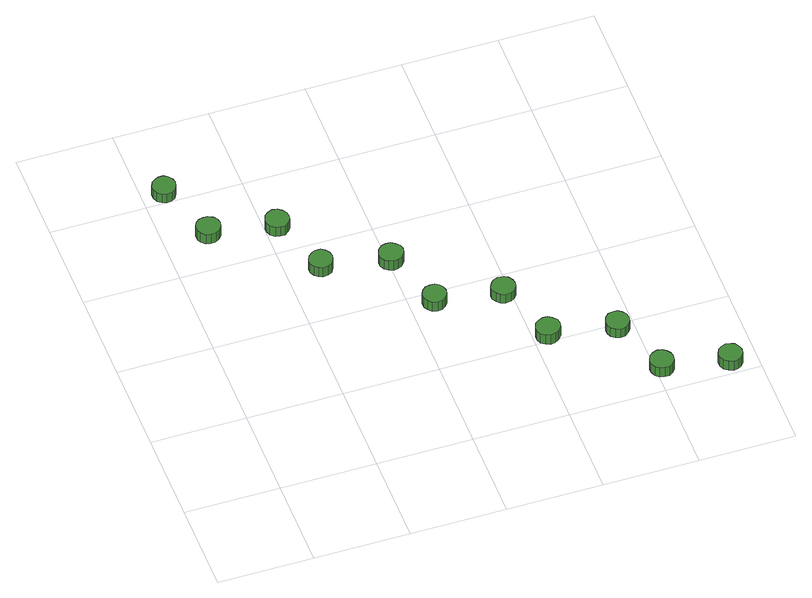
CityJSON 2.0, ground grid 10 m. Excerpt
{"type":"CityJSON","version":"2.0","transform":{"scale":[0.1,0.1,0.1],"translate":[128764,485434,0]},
"CityObjects":{
"tree1":{"type":"SolitaryVegetationObject","attributes":{"function":"something"},"geometry":[{"type":"MultiSurface","lod":"1","boundaries":[[[0,1,2,3,4,5,6,7,8,9,10,11,12,13,14]],[[15,16,17,18,19,20,21,22,23,24,25,26,27,28,29]],[[0,29,28,1]],[[1,28,27,2]],[[2,27,26,3]],[[3,26,25,4]],[[4,25,24,5]],[[5,24,23,6]],[[6,23,22,7]],[[7,22,21,8]],[[8,21,20,9]],[[9,20,19,10]],[[10,19,18,11]],[[11,18,17,12]],[[12,17,16,13]],[[13,16,15,14]],[[14,15,29,0]]]}]},
"tree2":{"type":"SolitaryVegetationObject","attributes":{"function":"something"},"geometry":[{"type":"MultiSurface","lod":"1","boundaries":[[[30,31,32,33,34,35,36,37,38,39,40,41,42,43,44]],[[45,46,47,48,49,50,51,52,53,54,55,56,57,58,59]],[[30,59,58,31]],[[31,58,57,32]],[[32,57,56,33]],[[33,56,55,34]],[[34,55,54,35]],[[35,54,53,36]],[[36,53,52,37]],[[37,52,51,38]],[[38,51,50,39]],[[39,50,49,40]],[[40,49,48,41]],[[41,48,47,42]],[[42,47,46,43]],[[43,46,45,44]],[[44,45,59,30]]]}]},
"tree3":{"type":"SolitaryVegetationObject","attributes":{"function":"something"},"geometry":[{"type":"MultiSurface","lod":"1","boundaries":[[[60,61,62,63,64,65,66,67,68,69,70,71,72,73,74]],[[75,76,77,78,79,80,81,82,83,84,85,86,87,88,89]],[[60,89,88,61]],[[61,88,87,62]],[[62,87,86,63]],[[63,86,85,64]],[[64,85,84,65]],[[65,84,83,66]],[[66,83,82,67]],[[67,82,81,68]],[[68,81,80,69]],[[69,80,79,70]],[[70,79,78,71]],[[71,78,77,72]],[[72,77,76,73]],[[73,76,75,74]],[[74,75,89,60]]]}]},
"tree4":{"type":"SolitaryVegetationObject","attributes":{"function":"something"},"geometry":[{"type":"MultiSurface","lod":"1","boundaries":[[[90,91,92,93,94,95,96,97,98,99,100,101,102,103,104]],[[105,106,107,108,109,110,111,112,113,114,115,116,117,118,119]],[[90,119,118,91]],[[91,118,117,92]],[[92,117,116,93]],[[93,116,115,94]],[[94,115,114,95]],[[95,114,113,96]],[[96,113,112,97]],[[97,112,111,98]],[[98,111,110,99]],[[99,110,109,100]],[[100,109,108,101]],[[101,108,107,102]],[[102,107,106,103]],[[103,106,105,104]],[[104,105,119,90]]]}]},
"tree5":{"type":"SolitaryVegetationObject","attributes":{"function":"something"},"geometry":[{"type":"MultiSurface","lod":"1","boundaries":[[[120,121,122,123,124,125,126,127,128,129,130,131,132,133,134]],[[135,136,137,138,139,140,141,142,143,144,145,146,147,148,149]],[[120,149,148,121]],[[121,148,147,122]],[[122,147,146,123]],[[123,146,145,124]],[[124,145,144,125]],[[125,144,143,126]],[[126,143,142,127]],[[127,142,141,128]],[[128,141,140,129]],[[129,140,139,130]],[[130,139,138,131]],[[131,138,137,132]],[[132,137,136,133]],[[133,136,135,134]],[[134,135,149,120]]]}]},
"tree6":{"type":"SolitaryVegetationObject","attributes":{"function":"something"},"geometry":[{"type":"MultiSurface","lod":"1","boundaries":[[[150,151,152,153,154,155,156,157,158,159,160,161,162,163,164]],[[165,166,167,168,169,170,171,172,173,174,175,176,177,178,179]],[[150,179,178,151]],[[151,178,177,152]],[[152,177,176,153]],[[153,176,175,154]],[[154,175,174,155]],[[155,174,173,156]],[[156,173,172,157]],[[157,172,171,158]],[[158,171,170,159]],[[159,170,169,160]],[[160,169,168,161]],[[161,168,167,162]],[[162,167,166,163]],[[163,166,165,164]],[[164,165,179,150]]]}]},
"tree7":{"type":"SolitaryVegetationObject","attributes":{"function":"something"},"geometry":[{"type":"MultiSurface","lod":"1","boundaries":[[[180,181,182,183,184,185,186,187,188,189,190,191,192,193,194]],[[195,196,197,198,199,200,201,202,203,204,205,206,207,208,209]],[[180,209,208,181]],[[181,208,207,182]],[[182,207,206,183]],[[183,206,205,184]],[[184,205,204,185]],[[185,204,203,186]],[[186,203,202,187]],[[187,202,201,188]],[[188,201,200,189]],[[189,200,199,190]],[[190,199,198,191]],[[191,198,197,192]],[[192,197,196,193]],[[193,196,195,194]],[[194,195,209,180]]]}]},
"tree8":{"type":"SolitaryVegetationObject","attributes":{"function":"something"},"geometry":[{"type":"MultiSurface","lod":"1","boundaries":[[[210,211,212,213,214,215,216,217,218,219,220,221,222,223,224]],[[225,226,227,228,229,230,231,232,233,234,235,236,237,238,239]],[[210,239,238,211]],[[211,238,237,212]],[[212,237,236,213]],[[213,236,235,214]],[[214,235,234,215]],[[215,234,233,216]],[[216,233,232,217]],[[217,232,231,218]],[[218,231,230,219]],[[219,230,229,220]],[[220,229,228,221]],[[221,228,227,222]],[[222,227,226,223]],[[223,226,225,224]],[[224,225,239,210]]]}]},
"tree9":{"type":"SolitaryVegetationObject","attributes":{"function":"something"},"geometry":[{"type":"MultiSurface","lod":"1","boundaries":[[[240,241,242,243,244,245,246,247,248,249,250,251,252,253,254]],[[255,256,257,258,259,260,261,262,263,264,265,266,267,268,269]],[[240,269,268,241]],[[241,268,267,242]],[[242,267,266,243]],[[243,266,265,244]],[[244,265,264,245]],[[245,264,263,246]],[[246,263,262,247]],[[247,262,261,248]],[[248,261,260,249]],[[249,260,259,250]],[[250,259,258,251]],[[251,258,257,252]],[[252,257,256,253]],[[253,256,255,254]],[[254,255,269,240]]]}]},
"tree10":{"type":"SolitaryVegetationObject","attributes":{"function":"something"},"geometry":[{"type":"MultiSurface","lod":"1","boundaries":[[[270,271,272,273,274,275,276,277,278,279,280,281,282,283,284]],[[285,286,287,288,289,290,291,292,293,294,295,296,297,298,299]],[[270,299,298,271]],[[271,298,297,272]],[[272,297,296,273]],[[273,296,295,274]],[[274,295,294,275]],[[275,294,293,276]],[[276,293,292,277]],[[277,292,291,278]],[[278,291,290,279]],[[279,290,289,280]],[[280,289,288,281]],[[281,288,287,282]],[[282,287,286,283]],[[283,286,285,284]],[[284,285,299,270]]]}]},
"tree11":{"type":"SolitaryVegetationObject","attributes":{"function":"something"},"geometry":[{"type":"MultiSurface","lod":"1","boundaries":[[[300,301,302,303,304,305,306,307,308,309,310,311,312,313,314]],[[315,316,317,318,319,320,321,322,323,324,325,326,327,328,329]],[[300,329,328,301]],[[301,328,327,302]],[[302,327,326,303]],[[303,326,325,304]],[[304,325,324,305]],[[305,324,323,306]],[[306,323,322,307]],[[307,322,321,308]],[[308,321,320,309]],[[309,320,319,310]],[[310,319,318,311]],[[311,318,317,312]],[[312,317,316,313]],[[313,316,315,314]],[[314,315,329,300]]]}]}
},
"vertices":[
[34,411,20],[33,416,20],[30,420,20],[26,423,20],[20,423,20],[16,421,20],[12,418,20],[10,413,20],[10,408,20],[12,403,20],[16,400,20],[20,398,20],[26,399,20],[30,401,20],[33,406,20],[33,406,8],[30,401,8],[26,399,8],[20,398,8],[16,400,8],[12,403,8],[10,408,8],[10,413,8],[12,418,8],[16,421,8],[20,423,8],[26,423,8],[30,420,8],[33,416,8],[34,411,8],
[58,346,19],[57,351,19],[54,355,19],[49,358,19],[44,358,19],[39,357,19],[35,353,19],[33,349,19],[33,343,19],[35,339,19],[39,335,19],[44,334,19],[49,334,19],[54,337,19],[57,341,19],[57,341,6],[54,337,6],[49,334,6],[44,334,6],[39,335,6],[35,339,6],[33,343,6],[33,349,6],[35,353,6],[39,357,6],[44,358,6],[49,358,6],[54,355,6],[57,351,6],[58,346,6],
[124,331,21],[123,336,21],[120,340,21],[116,343,21],[111,344,21],[106,342,21],[102,339,21],[100,334,21],[100,329,21],[102,324,21],[106,320,21],[111,319,21],[116,319,21],[120,322,21],[123,326,21],[123,326,8],[120,322,8],[116,319,8],[111,319,8],[106,320,8],[102,324,8],[100,329,8],[100,334,8],[102,339,8],[106,342,8],[111,344,8],[116,343,8],[120,340,8],[123,336,8],[124,331,8],
[147,268,19],[146,273,19],[143,277,19],[139,280,19],[133,280,19],[129,278,19],[125,275,19],[123,270,19],[123,265,19],[125,260,19],[129,257,19],[133,255,19],[139,256,19],[143,258,19],[146,263,19],[146,263,6],[143,258,6],[139,256,6],[133,255,6],[129,257,6],[125,260,6],[123,265,6],[123,270,6],[125,275,6],[129,278,6],[133,280,6],[139,280,6],[143,277,6],[146,273,6],[147,268,6],
[215,252,21],[214,257,21],[210,261,21],[206,264,21],[201,264,21],[196,263,21],[192,259,21],[190,254,21],[190,249,21],[192,244,21],[196,241,21],[201,239,21],[206,240,21],[210,242,21],[214,247,21],[214,247,8],[210,242,8],[206,240,8],[201,239,8],[196,241,8],[192,244,8],[190,249,8],[190,254,8],[192,259,8],[196,263,8],[201,264,8],[206,264,8],[210,261,8],[214,257,8],[215,252,8],
[237,187,19],[236,192,19],[233,196,19],[229,199,19],[224,199,19],[219,198,19],[215,194,19],[213,190,19],[213,184,19],[215,180,19],[219,176,19],[224,175,19],[229,175,19],[233,178,19],[236,182,19],[236,182,6],[233,178,6],[229,175,6],[224,175,6],[219,176,6],[215,180,6],[213,184,6],[213,190,6],[215,194,6],[219,198,6],[224,199,6],[229,199,6],[233,196,6],[236,192,6],[237,187,6],
[304,173,20],[303,178,20],[300,183,20],[296,185,20],[290,186,20],[285,184,20],[282,181,20],[279,176,20],[279,171,20],[282,166,20],[285,163,20],[290,161,20],[296,162,20],[300,164,20],[303,168,20],[303,168,8],[300,164,8],[296,162,8],[290,161,8],[285,163,8],[282,166,8],[279,171,8],[279,176,8],[282,181,8],[285,184,8],[290,186,8],[296,185,8],[300,183,8],[303,178,8],[304,173,8],
[328,109,19],[327,114,19],[323,118,19],[319,121,19],[314,121,19],[309,119,19],[305,116,19],[303,111,19],[303,106,19],[305,101,19],[309,98,19],[314,96,19],[319,97,19],[323,99,19],[327,104,19],[327,104,6],[323,99,6],[319,97,6],[314,96,6],[309,98,6],[305,101,6],[303,106,6],[303,111,6],[305,116,6],[309,119,6],[314,121,6],[319,121,6],[323,118,6],[327,114,6],[328,109,6],
[394,93,20],[393,98,20],[390,102,20],[386,105,20],[381,105,20],[376,104,20],[372,100,20],[370,95,20],[370,90,20],[372,85,20],[376,82,20],[381,80,20],[386,81,20],[390,84,20],[393,88,20],[393,88,8],[390,84,8],[386,81,8],[381,80,8],[376,82,8],[372,85,8],[370,90,8],[370,95,8],[372,100,8],[376,104,8],[381,105,8],[386,105,8],[390,102,8],[393,98,8],[394,93,8],
[418,29,20],[417,34,20],[414,38,20],[410,41,20],[405,42,20],[400,40,20],[396,37,20],[394,32,20],[394,27,20],[396,22,20],[400,18,20],[405,17,20],[410,17,20],[414,20,20],[417,24,20],[417,24,7],[414,20,7],[410,17,7],[405,17,7],[400,18,7],[396,22,7],[394,27,7],[394,32,7],[396,37,7],[400,40,7],[405,42,7],[410,41,7],[414,38,7],[417,34,7],[418,29,7],
[484,14,21],[483,19,21],[480,24,21],[476,26,21],[471,27,21],[466,25,21],[462,22,21],[460,17,21],[460,12,21],[462,7,21],[466,4,21],[471,2,21],[476,3,21],[480,5,21],[483,9,21],[483,9,8],[480,5,8],[476,3,8],[471,2,8],[466,4,8],[462,7,8],[460,12,8],[460,17,8],[462,22,8],[466,25,8],[471,27,8],[476,26,8],[480,24,8],[483,19,8],[484,14,8]
]}
